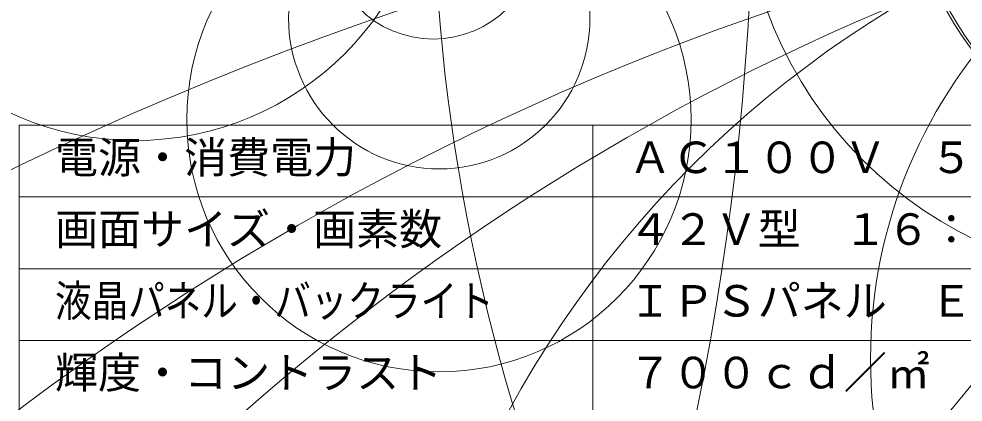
# Model space of a CAD drawing. Units: millimetres, scale not verified. Extents: x -1265 to 14003, y -6951 to 7010.
# Drawn here: x -62.5 to 3.3, y -35.8 to -9.1 of the extents above; entities that cross this region are included whole.
import ezdxf
from ezdxf.enums import TextEntityAlignment as Align

# ---------------------------------------------------------------- set-up
doc = ezdxf.new("R2010")
doc.units = ezdxf.units.MM
doc.header["$LTSCALE"] = 0.125
doc.layers.add('0-1_MOJI1', color=7, linetype='Continuous')
doc.layers.add('0-2_WAKU', color=1, linetype='Continuous', lineweight=18)
doc.layers.add('0-5_GAIKEI', color=1, linetype='Continuous', lineweight=18)
doc.styles.add('ＭＳ ゴシック', font='')
doc.styles.get('ＭＳ ゴシック').set_extended_font_data('MS Gothic')

msp = doc.modelspace()

# ---------------------------------------------------------------- linework, layer by layer
at = {"layer": '0-2_WAKU', "color": 4}
for p, q in [((-62.4976, -56.4967), (-62.4976, -16.4967)), ((-62.4976, -16.4967), (62.5024, -16.4967)), ((-22.4976, -56.4967), (-22.4976, -16.4967))]:
    msp.add_line(p, q, dxfattribs=at)
at = {"layer": '0-2_WAKU'}
for p, q in [((62.5024, -21.4967), (-62.4976, -21.4967)), ((62.5024, -26.4967), (-62.4976, -26.4967)), ((62.5024, -31.4967), (-62.4976, -31.4967))]:
    msp.add_line(p, q, dxfattribs=at)
at = {"layer": '0-5_GAIKEI'}
for centre, radius in [((-202.482, 2.3729), 191.1698), ((418.0863, -379.6354), 539.05), ((100.7272, 2.5625), 134.41), ((-52.92, 27.165), 94.1277), ((16.735, 1.516), 28.8832), ((-54.4052, 3.1004), 20.6665), ((19.6938, 0.8844), 19.8834), ((19.942, 0.9102), 19.9217), ((-34.5354, -1225.9953), 1230.0679), ((39.9116, -232.0362), 236.0284), ((61.4399, -159.5496), 163.8926), ((51.1565, -187.6635), 189.2671), ((31.4809, -32.7795), 34.6164)]:
    msp.add_circle(centre, radius, dxfattribs=at)
at = {"layer": '0-5_GAIKEI', "color": 7}
for centre, radius in [((-33.6211, -3.1763), 7.316), ((36.6585, -71.6497), 73.9433), ((-33.2276, -16.1064), 17.5768), ((-33.2058, -9.0376), 10.5079)]:
    msp.add_circle(centre, radius, dxfattribs=at)

# ---------------------------------------------------------------- texts
at = {"layer": '0-1_MOJI1', "style": 'ＭＳ ゴシック'}
for s, p in [('電源・消費電力', (-59.9976, -20.4967)), ('ＡＣ１００Ｖ\u3000５０Ｈｚ／６０Ｈｚ\u3000１２５Ｗ', (-19.9976, -20.4967)), ('画面サイズ・画素数', (-59.9976, -25.4967)), ('４２Ｖ型\u3000１６：９\u3000１９２０×１０８０画素', (-19.9976, -25.4967)), ('ＩＰＳパネル\u3000Ｅ－ＬＥＤ', (-19.9976, -30.4967)), ('７００ｃｄ／㎡\u3000１３００：１', (-19.9976, -35.4967)), ('輝度・コントラスト', (-59.9976, -35.4967))]:
    msp.add_text(s, height=2.199, dxfattribs=at).set_placement(p, align=Align.BOTTOM_LEFT)
at = {"layer": '0-1_MOJI1', "style": 'ＭＳ ゴシック', "width": 0.85}
msp.add_text('液晶パネル・バックライト', height=2.199, dxfattribs=at).set_placement((-59.9976, -30.4967), align=Align.BOTTOM_LEFT)

doc.saveas('drawing.dxf')
